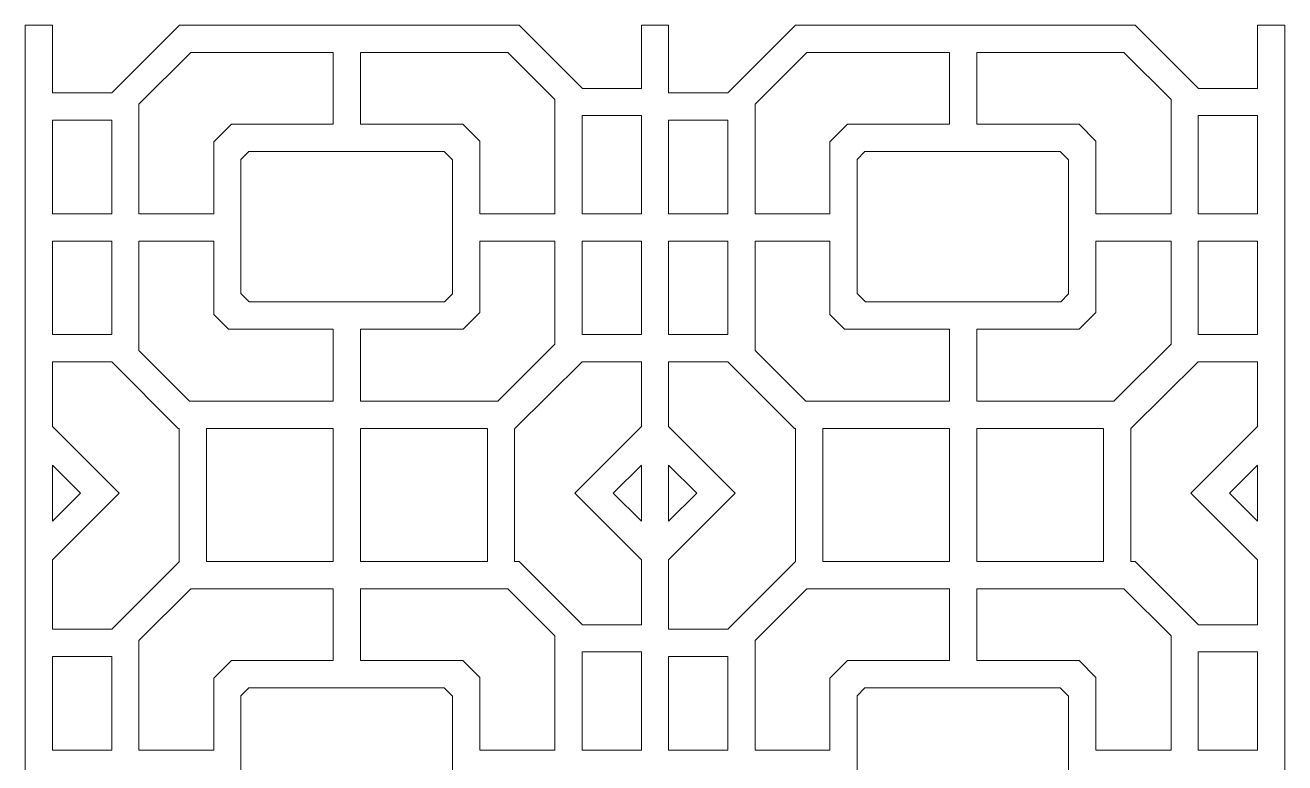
# Model space of a CAD drawing. Header units: centimetres. Extents: x 8 to 13.6, y -9.5 to 9.5.
# Drawn here: x 8 to 13.58, y 6.23 to 9.5 of the extents above; entities that cross this region are included whole.
import ezdxf

# ---------------------------------------------------------------- set-up
doc = ezdxf.new("R2010")
doc.units = ezdxf.units.CM
doc.header["$MEASUREMENT"] = 0
doc.layers.add('layer 1', color=7, linetype='Continuous')

msp = doc.modelspace()

# ---------------------------------------------------------------- linework, layer by layer
at = {"layer": 'layer 1', "color": 250, "lineweight": 9}
for points, knots in [([(8.00349, 4.75014), (8.00349, 4.75014), (8.00349, 4.75014), (8.00349, 4.75014), (8.00349, 4.75014), (8.00349, 4.75014), (8.00349, 7.12452), (8.00349, 7.12452), (8.00349, 7.12452), (8.00349, 7.12452), (8.00349, 7.12507), (8.00349, 7.12507), (8.00349, 7.12507), (8.00349, 7.12507), (8.00349, 9.5), (8.00349, 9.5), (8.00349, 9.5), (8.00349, 9.5), (8.12442, 9.5), (8.12442, 9.5), (8.12442, 9.5), (8.12442, 9.5), (8.12442, 9.19988), (8.12442, 9.19988), (8.12442, 9.19988), (8.12442, 9.19988), (8.3867, 9.19988), (8.3867, 9.19988), (8.3867, 9.19988), (8.3867, 9.19988), (8.68684, 9.5), (8.68684, 9.5), (8.68684, 9.5), (8.68684, 9.5), (10.19119, 9.5), (10.19119, 9.5), (10.19119, 9.5), (10.19119, 9.5), (10.47049, 9.22071), (10.47049, 9.22071), (10.47049, 9.22071), (10.47049, 9.22071), (10.47049, 9.2204), (10.47049, 9.2204), (10.47049, 9.2204), (10.47049, 9.2204), (10.73276, 9.2204), (10.73276, 9.2204), (10.73276, 9.2204), (10.73276, 9.2204), (10.73276, 9.5), (10.73276, 9.5), (10.73276, 9.5), (10.73276, 9.5), (10.85369, 9.5), (10.85369, 9.5), (10.85369, 9.5), (10.85369, 9.5), (10.85369, 9.19988), (10.85369, 9.19988), (10.85369, 9.19988), (10.85369, 9.19988), (11.11599, 9.19988), (11.11599, 9.19988), (11.11599, 9.19988), (11.11599, 9.19988), (11.41611, 9.5), (11.41611, 9.5), (11.41611, 9.5), (11.41611, 9.5), (12.92046, 9.5), (12.92046, 9.5), (12.92046, 9.5), (12.92046, 9.5), (13.19977, 9.22071), (13.19977, 9.22071), (13.19977, 9.22071), (13.19977, 9.22071), (13.19977, 9.2204), (13.19977, 9.2204), (13.19977, 9.2204), (13.19977, 9.2204), (13.46205, 9.2204), (13.46205, 9.2204), (13.46205, 9.2204), (13.46205, 9.2204), (13.46205, 9.5), (13.46205, 9.5), (13.46205, 9.5), (13.46205, 9.5), (13.58295, 9.5), (13.58295, 9.5), (13.58295, 9.5), (13.58295, 9.5), (13.58295, 7.12507), (13.58295, 7.12507), (13.58295, 7.12507), (13.58295, 7.12507), (13.58295, 7.12452), (13.58295, 7.12452), (13.58295, 7.12452), (13.58295, 7.12452), (13.58295, 4.75014), (13.58295, 4.75014), (13.58295, 4.75014), (13.58295, 4.75014), (13.58295, 4.7496), (13.58295, 4.7496), (13.58295, 4.7496), (13.58295, 4.7496), (13.58295, 2.37521), (13.58295, 2.37521), (13.58295, 2.37521), (13.58295, 2.37521), (13.58295, 2.37466), (13.58295, 2.37466), (13.58295, 2.37466), (13.58295, 2.37466), (13.58295, 0.00028), (13.58295, 0.00028), (13.58295, 0.00028), (13.58295, 0.00028), (13.58295, -0.00027), (13.58295, -0.00027), (13.58295, -0.00027), (13.58295, -0.00027), (13.58295, -2.37465), (13.58295, -2.37465), (13.58295, -2.37465), (13.58295, -2.37465), (13.58295, -2.3752), (13.58295, -2.3752), (13.58295, -2.3752), (13.58295, -2.3752), (13.58295, -4.74959), (13.58295, -4.74959), (13.58295, -4.74959), (13.58295, -4.74959), (13.58295, -4.75014), (13.58295, -4.75014), (13.58295, -4.75014), (13.58295, -4.75014), (13.58295, -7.12451), (13.58295, -7.12451), (13.58295, -7.12451), (13.58295, -7.12451), (13.58295, -7.12506), (13.58295, -7.12506), (13.58295, -7.12506), (13.58295, -7.12506), (13.58295, -9.5), (13.58295, -9.5), (13.58295, -9.5), (13.58295, -9.5), (13.46205, -9.5), (13.46205, -9.5), (13.46205, -9.5), (13.46205, -9.5), (13.46205, -9.49224), (13.46205, -9.49224), (13.46205, -9.49224), (13.46205, -9.49224), (13.16686, -9.19705), (13.16686, -9.19705), (13.16686, -9.19705), (13.16686, -9.19705), (13.46205, -8.90187), (13.46205, -8.90187), (13.46205, -8.90187), (13.46205, -8.90187), (13.46205, -8.61481), (13.46205, -8.61481), (13.46205, -8.61481), (13.46205, -8.61481), (13.1996, -8.61481), (13.1996, -8.61481), (13.1996, -8.61481), (13.1996, -8.61481), (12.90099, -8.90973), (12.90099, -8.90973), (12.90099, -8.90973), (12.90099, -8.90973), (12.90074, -8.90973), (12.90074, -8.90973), (12.90074, -8.90973), (12.90074, -8.90973), (12.90074, -9.5), (12.90074, -9.5), (12.90074, -9.5), (12.90074, -9.5), (12.77984, -9.5), (12.77984, -9.5), (12.77984, -9.5), (12.77984, -9.5), (12.77984, -8.90973), (12.77984, -8.90973), (12.77984, -8.90973), (12.77984, -8.90973), (12.21831, -8.90973), (12.21831, -8.90973), (12.21831, -8.90973), (12.21831, -8.90973), (12.21831, -9.5), (12.21831, -9.5), (12.21831, -9.5), (12.21831, -9.5), (12.0974, -9.5), (12.0974, -9.5), (12.0974, -9.5), (12.0974, -9.5), (12.0974, -8.90973), (12.0974, -8.90973), (12.0974, -8.90973), (12.0974, -8.90973), (11.53592, -8.90973), (11.53592, -8.90973), (11.53592, -8.90973), (11.53592, -8.90973), (11.53592, -9.5), (11.53592, -9.5), (11.53592, -9.5), (11.53592, -9.5), (11.415, -9.5), (11.415, -9.5), (11.415, -9.5), (11.415, -9.5), (11.415, -8.90973), (11.415, -8.90973), (11.415, -8.90973), (11.415, -8.90973), (11.41087, -8.90973), (11.41087, -8.90973), (11.41087, -8.90973), (11.41087, -8.90973), (11.11599, -8.61482), (11.11599, -8.61482), (11.11599, -8.61482), (11.11599, -8.61482), (11.11599, -8.61481), (11.11599, -8.61481), (11.11599, -8.61481), (11.11599, -8.61481), (10.85369, -8.61481), (10.85369, -8.61481), (10.85369, -8.61481), (10.85369, -8.61481), (10.85369, -8.90187), (10.85369, -8.90187), (10.85369, -8.90187), (10.85369, -8.90187), (11.14887, -9.19705), (11.14887, -9.19705), (11.14887, -9.19705), (11.14887, -9.19705), (10.85369, -9.49224), (10.85369, -9.49224), (10.85369, -9.49224), (10.85369, -9.49224), (10.85369, -9.5), (10.85369, -9.5), (10.85369, -9.5), (10.85369, -9.5), (10.73276, -9.5), (10.73276, -9.5), (10.73276, -9.5), (10.73276, -9.5), (10.73276, -9.49224), (10.73276, -9.49224), (10.73276, -9.49224), (10.73276, -9.49224), (10.43757, -9.19705), (10.43757, -9.19705), (10.43757, -9.19705), (10.43757, -9.19705), (10.73276, -8.90187), (10.73276, -8.90187), (10.73276, -8.90187), (10.73276, -8.90187), (10.73276, -8.61481), (10.73276, -8.61481), (10.73276, -8.61481), (10.73276, -8.61481), (10.47033, -8.61481), (10.47033, -8.61481), (10.47033, -8.61481), (10.47033, -8.61481), (10.1717, -8.90973), (10.1717, -8.90973), (10.1717, -8.90973), (10.1717, -8.90973), (10.17145, -8.90973), (10.17145, -8.90973), (10.17145, -8.90973), (10.17145, -8.90973), (10.17145, -9.5), (10.17145, -9.5), (10.17145, -9.5), (10.17145, -9.5), (10.05055, -9.5), (10.05055, -9.5), (10.05055, -9.5), (10.05055, -9.5), (10.05055, -8.90973), (10.05055, -8.90973), (10.05055, -8.90973), (10.05055, -8.90973), (9.48904, -8.90973), (9.48904, -8.90973), (9.48904, -8.90973), (9.48904, -8.90973), (9.48904, -9.5), (9.48904, -9.5), (9.48904, -9.5), (9.48904, -9.5), (9.36814, -9.5), (9.36814, -9.5), (9.36814, -9.5), (9.36814, -9.5), (9.36814, -8.90973), (9.36814, -8.90973), (9.36814, -8.90973), (9.36814, -8.90973), (8.80664, -8.90973), (8.80664, -8.90973), (8.80664, -8.90973), (8.80664, -8.90973), (8.80664, -9.5), (8.80664, -9.5), (8.80664, -9.5), (8.80664, -9.5), (8.68573, -9.5), (8.68573, -9.5), (8.68573, -9.5), (8.68573, -9.5), (8.68573, -8.90973), (8.68573, -8.90973), (8.68573, -8.90973), (8.68573, -8.90973), (8.6816, -8.90973), (8.6816, -8.90973), (8.6816, -8.90973), (8.6816, -8.90973), (8.3867, -8.61482), (8.3867, -8.61482), (8.3867, -8.61482), (8.3867, -8.61482), (8.3867, -8.61481), (8.3867, -8.61481), (8.3867, -8.61481), (8.3867, -8.61481), (8.12442, -8.61481), (8.12442, -8.61481), (8.12442, -8.61481), (8.12442, -8.61481), (8.12442, -8.90187), (8.12442, -8.90187), (8.12442, -8.90187), (8.12442, -8.90187), (8.4196, -9.19705), (8.4196, -9.19705), (8.4196, -9.19705), (8.4196, -9.19705), (8.12442, -9.49224), (8.12442, -9.49224), (8.12442, -9.49224), (8.12442, -9.49224), (8.12442, -9.5), (8.12442, -9.5), (8.12442, -9.5), (8.12442, -9.5), (8.00349, -9.5), (8.00349, -9.5), (8.00349, -9.5), (8.00349, -9.5), (8.00349, -7.12506), (8.00349, -7.12506), (8.00349, -7.12506), (8.00349, -7.12506), (8.00349, -7.12451), (8.00349, -7.12451), (8.00349, -7.12451), (8.00349, -7.12451), (8.00349, -4.75014), (8.00349, -4.75014), (8.00349, -4.75014), (8.00349, -4.75014), (8.00349, -4.74959), (8.00349, -4.74959), (8.00349, -4.74959), (8.00349, -4.74959), (8.00349, -2.3752), (8.00349, -2.3752), (8.00349, -2.3752), (8.00349, -2.3752), (8.00349, -2.37465), (8.00349, -2.37465), (8.00349, -2.37465), (8.00349, -2.37465), (8.00349, -0.00027), (8.00349, -0.00027), (8.00349, -0.00027), (8.00349, -0.00027), (8.00349, 0.00028), (8.00349, 0.00028), (8.00349, 0.00028), (8.00349, 0.00028), (8.00349, 2.37466), (8.00349, 2.37466), (8.00349, 2.37466), (8.00349, 2.37466), (8.00349, 2.37521), (8.00349, 2.37521), (8.00349, 2.37521), (8.00349, 2.37521), (8.00349, 4.7496), (8.00349, 4.7496), (8.00349, 4.7496), (8.00349, 4.7496), (8.00349, 4.75014), (8.00349, 4.75014)], [0, 0, 0, 0, 0.009434, 0.009434, 0.009434, 0.009434, 0.0188679, 0.0188679, 0.0188679, 0.0188679, 0.0283019, 0.0283019, 0.0283019, 0.0283019, 0.0377358, 0.0377358, 0.0377358, 0.0377358, 0.0471698, 0.0471698, 0.0471698, 0.0471698, 0.0566038, 0.0566038, 0.0566038, 0.0566038, 0.0660377, 0.0660377, 0.0660377, 0.0660377, 0.0754717, 0.0754717, 0.0754717, 0.0754717, 0.0849057, 0.0849057, 0.0849057, 0.0849057, 0.0943396, 0.0943396, 0.0943396, 0.0943396, 0.1037736, 0.1037736, 0.1037736, 0.1037736, 0.1132075, 0.1132075, 0.1132075, 0.1132075, 0.1226415, 0.1226415, 0.1226415, 0.1226415, 0.1320755, 0.1320755, 0.1320755, 0.1320755, 0.1415094, 0.1415094, 0.1415094, 0.1415094, 0.1509434, 0.1509434, 0.1509434, 0.1509434, 0.1603774, 0.1603774, 0.1603774, 0.1603774, 0.1698113, 0.1698113, 0.1698113, 0.1698113, 0.1792453, 0.1792453, 0.1792453, 0.1792453, 0.1886792, 0.1886792, 0.1886792, 0.1886792, 0.1981132, 0.1981132, 0.1981132, 0.1981132, 0.2075472, 0.2075472, 0.2075472, 0.2075472, 0.2169811, 0.2169811, 0.2169811, 0.2169811, 0.2264151, 0.2264151, 0.2264151, 0.2264151, 0.2358491, 0.2358491, 0.2358491, 0.2358491, 0.245283, 0.245283, 0.245283, 0.245283, 0.254717, 0.254717, 0.254717, 0.254717, 0.2641509, 0.2641509, 0.2641509, 0.2641509, 0.2735849, 0.2735849, 0.2735849, 0.2735849, 0.2830189, 0.2830189, 0.2830189, 0.2830189, 0.2924528, 0.2924528, 0.2924528, 0.2924528, 0.3018868, 0.3018868, 0.3018868, 0.3018868, 0.3113208, 0.3113208, 0.3113208, 0.3113208, 0.3207547, 0.3207547, 0.3207547, 0.3207547, 0.3301887, 0.3301887, 0.3301887, 0.3301887, 0.3396226, 0.3396226, 0.3396226, 0.3396226, 0.3490566, 0.3490566, 0.3490566, 0.3490566, 0.3584906, 0.3584906, 0.3584906, 0.3584906, 0.3679245, 0.3679245, 0.3679245, 0.3679245, 0.3773585, 0.3773585, 0.3773585, 0.3773585, 0.3867925, 0.3867925, 0.3867925, 0.3867925, 0.3962264, 0.3962264, 0.3962264, 0.3962264, 0.4056604, 0.4056604, 0.4056604, 0.4056604, 0.4150943, 0.4150943, 0.4150943, 0.4150943, 0.4245283, 0.4245283, 0.4245283, 0.4245283, 0.4339623, 0.4339623, 0.4339623, 0.4339623, 0.4433962, 0.4433962, 0.4433962, 0.4433962, 0.4528302, 0.4528302, 0.4528302, 0.4528302, 0.4622642, 0.4622642, 0.4622642, 0.4622642, 0.4716981, 0.4716981, 0.4716981, 0.4716981, 0.4811321, 0.4811321, 0.4811321, 0.4811321, 0.490566, 0.490566, 0.490566, 0.490566, 0.5, 0.5, 0.5, 0.5, 0.509434, 0.509434, 0.509434, 0.509434, 0.5188679, 0.5188679, 0.5188679, 0.5188679, 0.5283019, 0.5283019, 0.5283019, 0.5283019, 0.5377358, 0.5377358, 0.5377358, 0.5377358, 0.5471698, 0.5471698, 0.5471698, 0.5471698, 0.5566038, 0.5566038, 0.5566038, 0.5566038, 0.5660377, 0.5660377, 0.5660377, 0.5660377, 0.5754717, 0.5754717, 0.5754717, 0.5754717, 0.5849057, 0.5849057, 0.5849057, 0.5849057, 0.5943396, 0.5943396, 0.5943396, 0.5943396, 0.6037736, 0.6037736, 0.6037736, 0.6037736, 0.6132075, 0.6132075, 0.6132075, 0.6132075, 0.6226415, 0.6226415, 0.6226415, 0.6226415, 0.6320755, 0.6320755, 0.6320755, 0.6320755, 0.6415094, 0.6415094, 0.6415094, 0.6415094, 0.6509434, 0.6509434, 0.6509434, 0.6509434, 0.6603774, 0.6603774, 0.6603774, 0.6603774, 0.6698113, 0.6698113, 0.6698113, 0.6698113, 0.6792453, 0.6792453, 0.6792453, 0.6792453, 0.6886792, 0.6886792, 0.6886792, 0.6886792, 0.6981132, 0.6981132, 0.6981132, 0.6981132, 0.7075472, 0.7075472, 0.7075472, 0.7075472, 0.7169811, 0.7169811, 0.7169811, 0.7169811, 0.7264151, 0.7264151, 0.7264151, 0.7264151, 0.7358491, 0.7358491, 0.7358491, 0.7358491, 0.745283, 0.745283, 0.745283, 0.745283, 0.754717, 0.754717, 0.754717, 0.754717, 0.7641509, 0.7641509, 0.7641509, 0.7641509, 0.7735849, 0.7735849, 0.7735849, 0.7735849, 0.7830189, 0.7830189, 0.7830189, 0.7830189, 0.7924528, 0.7924528, 0.7924528, 0.7924528, 0.8018868, 0.8018868, 0.8018868, 0.8018868, 0.8113208, 0.8113208, 0.8113208, 0.8113208, 0.8207547, 0.8207547, 0.8207547, 0.8207547, 0.8301887, 0.8301887, 0.8301887, 0.8301887, 0.8396226, 0.8396226, 0.8396226, 0.8396226, 0.8490566, 0.8490566, 0.8490566, 0.8490566, 0.8584906, 0.8584906, 0.8584906, 0.8584906, 0.8679245, 0.8679245, 0.8679245, 0.8679245, 0.8773585, 0.8773585, 0.8773585, 0.8773585, 0.8867925, 0.8867925, 0.8867925, 0.8867925, 0.8962264, 0.8962264, 0.8962264, 0.8962264, 0.9056604, 0.9056604, 0.9056604, 0.9056604, 0.9150943, 0.9150943, 0.9150943, 0.9150943, 0.9245283, 0.9245283, 0.9245283, 0.9245283, 0.9339623, 0.9339623, 0.9339623, 0.9339623, 0.9433962, 0.9433962, 0.9433962, 0.9433962, 0.9528302, 0.9528302, 0.9528302, 0.9528302, 0.9622642, 0.9622642, 0.9622642, 0.9622642, 0.9716981, 0.9716981, 0.9716981, 0.9716981, 0.9811321, 0.9811321, 0.9811321, 0.9811321, 1, 1, 1, 1]), ([(9.36814, 9.06125), (9.36814, 9.06125), (9.36814, 9.06125), (9.36814, 9.06125), (9.36814, 9.06125), (9.36814, 9.06125), (9.36814, 9.3791), (9.36814, 9.3791), (9.36814, 9.3791), (9.36814, 9.3791), (8.73691, 9.3791), (8.73691, 9.3791), (8.73691, 9.3791), (8.73691, 9.3791), (8.5076, 9.1498), (8.5076, 9.1498), (8.5076, 9.1498), (8.5076, 9.1498), (8.5076, 8.66525), (8.5076, 8.66525), (8.5076, 8.66525), (8.5076, 8.66525), (8.83839, 8.66525), (8.83839, 8.66525), (8.83839, 8.66525), (8.83839, 8.66525), (8.83839, 8.98296), (8.83839, 8.98296), (8.83839, 8.98296), (8.83839, 8.98296), (8.9167, 9.06125), (8.9167, 9.06125), (8.9167, 9.06125), (8.9167, 9.06125), (9.36814, 9.06125), (9.36814, 9.06125)], [0, 0, 0, 0, 0.1, 0.1, 0.1, 0.1, 0.2, 0.2, 0.2, 0.2, 0.3, 0.3, 0.3, 0.3, 0.4, 0.4, 0.4, 0.4, 0.5, 0.5, 0.5, 0.5, 0.6, 0.6, 0.6, 0.6, 0.7, 0.7, 0.7, 0.7, 0.8, 0.8, 0.8, 0.8, 1, 1, 1, 1]), ([(9.48904, 9.3791), (9.48904, 9.3791), (9.48904, 9.3791), (9.48904, 9.3791), (9.48904, 9.3791), (9.48904, 9.3791), (9.48904, 9.06125), (9.48904, 9.06125), (9.48904, 9.06125), (9.48904, 9.06125), (9.94264, 9.06125), (9.94264, 9.06125), (9.94264, 9.06125), (9.94264, 9.06125), (10.01689, 8.98701), (10.01689, 8.98701), (10.01689, 8.98701), (10.01689, 8.98701), (10.01689, 8.66525), (10.01689, 8.66525), (10.01689, 8.66525), (10.01689, 8.66525), (10.34958, 8.66525), (10.34958, 8.66525), (10.34958, 8.66525), (10.34958, 8.66525), (10.34958, 9.17063), (10.34958, 9.17063), (10.34958, 9.17063), (10.34958, 9.17063), (10.14113, 9.3791), (10.14113, 9.3791), (10.14113, 9.3791), (10.14113, 9.3791), (9.48904, 9.3791), (9.48904, 9.3791)], [0, 0, 0, 0, 0.1, 0.1, 0.1, 0.1, 0.2, 0.2, 0.2, 0.2, 0.3, 0.3, 0.3, 0.3, 0.4, 0.4, 0.4, 0.4, 0.5, 0.5, 0.5, 0.5, 0.6, 0.6, 0.6, 0.6, 0.7, 0.7, 0.7, 0.7, 0.8, 0.8, 0.8, 0.8, 1, 1, 1, 1]), ([(12.0974, 9.06125), (12.0974, 9.06125), (12.0974, 9.06125), (12.0974, 9.06125), (12.0974, 9.06125), (12.0974, 9.06125), (12.0974, 9.3791), (12.0974, 9.3791), (12.0974, 9.3791), (12.0974, 9.3791), (11.46618, 9.3791), (11.46618, 9.3791), (11.46618, 9.3791), (11.46618, 9.3791), (11.23689, 9.1498), (11.23689, 9.1498), (11.23689, 9.1498), (11.23689, 9.1498), (11.23689, 8.66525), (11.23689, 8.66525), (11.23689, 8.66525), (11.23689, 8.66525), (11.56766, 8.66525), (11.56766, 8.66525), (11.56766, 8.66525), (11.56766, 8.66525), (11.56766, 8.98296), (11.56766, 8.98296), (11.56766, 8.98296), (11.56766, 8.98296), (11.64595, 9.06125), (11.64595, 9.06125), (11.64595, 9.06125), (11.64595, 9.06125), (12.0974, 9.06125), (12.0974, 9.06125)], [0, 0, 0, 0, 0.1, 0.1, 0.1, 0.1, 0.2, 0.2, 0.2, 0.2, 0.3, 0.3, 0.3, 0.3, 0.4, 0.4, 0.4, 0.4, 0.5, 0.5, 0.5, 0.5, 0.6, 0.6, 0.6, 0.6, 0.7, 0.7, 0.7, 0.7, 0.8, 0.8, 0.8, 0.8, 1, 1, 1, 1]), ([(12.21831, 9.3791), (12.21831, 9.3791), (12.21831, 9.3791), (12.21831, 9.3791), (12.21831, 9.3791), (12.21831, 9.3791), (12.21831, 9.06125), (12.21831, 9.06125), (12.21831, 9.06125), (12.21831, 9.06125), (12.67192, 9.06125), (12.67192, 9.06125), (12.67192, 9.06125), (12.67192, 9.06125), (12.74616, 8.98701), (12.74616, 8.98701), (12.74616, 8.98701), (12.74616, 8.98701), (12.74616, 8.66525), (12.74616, 8.66525), (12.74616, 8.66525), (12.74616, 8.66525), (13.07885, 8.66525), (13.07885, 8.66525), (13.07885, 8.66525), (13.07885, 8.66525), (13.07885, 9.17063), (13.07885, 9.17063), (13.07885, 9.17063), (13.07885, 9.17063), (12.8704, 9.3791), (12.8704, 9.3791), (12.8704, 9.3791), (12.8704, 9.3791), (12.21831, 9.3791), (12.21831, 9.3791)], [0, 0, 0, 0, 0.1, 0.1, 0.1, 0.1, 0.2, 0.2, 0.2, 0.2, 0.3, 0.3, 0.3, 0.3, 0.4, 0.4, 0.4, 0.4, 0.5, 0.5, 0.5, 0.5, 0.6, 0.6, 0.6, 0.6, 0.7, 0.7, 0.7, 0.7, 0.8, 0.8, 0.8, 0.8, 1, 1, 1, 1]), ([(10.47049, 8.66525), (10.47049, 8.66525), (10.47049, 8.66525), (10.47049, 8.66525), (10.47049, 8.66525), (10.47049, 8.66525), (10.73276, 8.66525), (10.73276, 8.66525), (10.73276, 8.66525), (10.73276, 8.66525), (10.73276, 9.09949), (10.73276, 9.09949), (10.73276, 9.09949), (10.73276, 9.09949), (10.47049, 9.09949), (10.47049, 9.09949), (10.47049, 9.09949), (10.47049, 9.09949), (10.47049, 8.66525), (10.47049, 8.66525)], [0, 0, 0, 0, 0.1666667, 0.1666667, 0.1666667, 0.1666667, 0.3333333, 0.3333333, 0.3333333, 0.3333333, 0.5, 0.5, 0.5, 0.5, 0.6666667, 0.6666667, 0.6666667, 0.6666667, 1, 1, 1, 1]), ([(13.19977, 8.66525), (13.19977, 8.66525), (13.19977, 8.66525), (13.19977, 8.66525), (13.19977, 8.66525), (13.19977, 8.66525), (13.46205, 8.66525), (13.46205, 8.66525), (13.46205, 8.66525), (13.46205, 8.66525), (13.46205, 9.09949), (13.46205, 9.09949), (13.46205, 9.09949), (13.46205, 9.09949), (13.19977, 9.09949), (13.19977, 9.09949), (13.19977, 9.09949), (13.19977, 9.09949), (13.19977, 8.66525), (13.19977, 8.66525)], [0, 0, 0, 0, 0.1666667, 0.1666667, 0.1666667, 0.1666667, 0.3333333, 0.3333333, 0.3333333, 0.3333333, 0.5, 0.5, 0.5, 0.5, 0.6666667, 0.6666667, 0.6666667, 0.6666667, 1, 1, 1, 1]), ([(8.12442, 8.66525), (8.12442, 8.66525), (8.12442, 8.66525), (8.12442, 8.66525), (8.12442, 8.66525), (8.12442, 8.66525), (8.3867, 8.66525), (8.3867, 8.66525), (8.3867, 8.66525), (8.3867, 8.66525), (8.3867, 9.07897), (8.3867, 9.07897), (8.3867, 9.07897), (8.3867, 9.07897), (8.12442, 9.07897), (8.12442, 9.07897), (8.12442, 9.07897), (8.12442, 9.07897), (8.12442, 8.66525), (8.12442, 8.66525)], [0, 0, 0, 0, 0.1666667, 0.1666667, 0.1666667, 0.1666667, 0.3333333, 0.3333333, 0.3333333, 0.3333333, 0.5, 0.5, 0.5, 0.5, 0.6666667, 0.6666667, 0.6666667, 0.6666667, 1, 1, 1, 1]), ([(10.85369, 9.07897), (10.85369, 9.07897), (10.85369, 9.07897), (10.85369, 9.07897), (10.85369, 9.07897), (10.85369, 9.07897), (10.85369, 8.66525), (10.85369, 8.66525), (10.85369, 8.66525), (10.85369, 8.66525), (11.11599, 8.66525), (11.11599, 8.66525), (11.11599, 8.66525), (11.11599, 8.66525), (11.11599, 9.07897), (11.11599, 9.07897), (11.11599, 9.07897), (11.11599, 9.07897), (10.85369, 9.07897), (10.85369, 9.07897)], [0, 0, 0, 0, 0.1666667, 0.1666667, 0.1666667, 0.1666667, 0.3333333, 0.3333333, 0.3333333, 0.3333333, 0.5, 0.5, 0.5, 0.5, 0.6666667, 0.6666667, 0.6666667, 0.6666667, 1, 1, 1, 1]), ([(9.89597, 8.90365), (9.89597, 8.90365), (9.89597, 8.90365), (9.89597, 8.90365), (9.89597, 8.90365), (9.89597, 8.90365), (9.89597, 8.30984), (9.89597, 8.30984), (9.89597, 8.30984), (9.89597, 8.30984), (9.86139, 8.27527), (9.86139, 8.27527), (9.86139, 8.27527), (9.86139, 8.27527), (8.99583, 8.27527), (8.99583, 8.27527), (8.99583, 8.27527), (8.99583, 8.27527), (8.95929, 8.31181), (8.95929, 8.31181), (8.95929, 8.31181), (8.95929, 8.31181), (8.95929, 8.90562), (8.95929, 8.90562), (8.95929, 8.90562), (8.95929, 8.90562), (8.99402, 8.94035), (8.99402, 8.94035), (8.99402, 8.94035), (8.99402, 8.94035), (9.8593, 8.94035), (9.8593, 8.94035), (9.8593, 8.94035), (9.8593, 8.94035), (9.89597, 8.90365), (9.89597, 8.90365)], [0, 0, 0, 0, 0.1, 0.1, 0.1, 0.1, 0.2, 0.2, 0.2, 0.2, 0.3, 0.3, 0.3, 0.3, 0.4, 0.4, 0.4, 0.4, 0.5, 0.5, 0.5, 0.5, 0.6, 0.6, 0.6, 0.6, 0.7, 0.7, 0.7, 0.7, 0.8, 0.8, 0.8, 0.8, 1, 1, 1, 1]), ([(12.62525, 8.90365), (12.62525, 8.90365), (12.62525, 8.90365), (12.62525, 8.90365), (12.62525, 8.90365), (12.62525, 8.90365), (12.62525, 8.30984), (12.62525, 8.30984), (12.62525, 8.30984), (12.62525, 8.30984), (12.59068, 8.27527), (12.59068, 8.27527), (12.59068, 8.27527), (12.59068, 8.27527), (11.72512, 8.27527), (11.72512, 8.27527), (11.72512, 8.27527), (11.72512, 8.27527), (11.68858, 8.31181), (11.68858, 8.31181), (11.68858, 8.31181), (11.68858, 8.31181), (11.68858, 8.90562), (11.68858, 8.90562), (11.68858, 8.90562), (11.68858, 8.90562), (11.72329, 8.94035), (11.72329, 8.94035), (11.72329, 8.94035), (11.72329, 8.94035), (12.58857, 8.94035), (12.58857, 8.94035), (12.58857, 8.94035), (12.58857, 8.94035), (12.62525, 8.90365), (12.62525, 8.90365)], [0, 0, 0, 0, 0.1, 0.1, 0.1, 0.1, 0.2, 0.2, 0.2, 0.2, 0.3, 0.3, 0.3, 0.3, 0.4, 0.4, 0.4, 0.4, 0.5, 0.5, 0.5, 0.5, 0.6, 0.6, 0.6, 0.6, 0.7, 0.7, 0.7, 0.7, 0.8, 0.8, 0.8, 0.8, 1, 1, 1, 1]), ([(8.3867, 8.54435), (8.3867, 8.54435), (8.3867, 8.54435), (8.3867, 8.54435), (8.3867, 8.54435), (8.3867, 8.54435), (8.12442, 8.54435), (8.12442, 8.54435), (8.12442, 8.54435), (8.12442, 8.54435), (8.12442, 8.13062), (8.12442, 8.13062), (8.12442, 8.13062), (8.12442, 8.13062), (8.3867, 8.13062), (8.3867, 8.13062), (8.3867, 8.13062), (8.3867, 8.13062), (8.3867, 8.54435), (8.3867, 8.54435)], [0, 0, 0, 0, 0.1666667, 0.1666667, 0.1666667, 0.1666667, 0.3333333, 0.3333333, 0.3333333, 0.3333333, 0.5, 0.5, 0.5, 0.5, 0.6666667, 0.6666667, 0.6666667, 0.6666667, 1, 1, 1, 1]), ([(9.36814, 7.83571), (9.36814, 7.83571), (9.36814, 7.83571), (9.36814, 7.83571), (9.36814, 7.83571), (9.36814, 7.83571), (9.36814, 8.15435), (9.36814, 8.15435), (9.36814, 8.15435), (9.36814, 8.15435), (8.90341, 8.15435), (8.90341, 8.15435), (8.90341, 8.15435), (8.90341, 8.15435), (8.83839, 8.2194), (8.83839, 8.2194), (8.83839, 8.2194), (8.83839, 8.2194), (8.83839, 8.54435), (8.83839, 8.54435), (8.83839, 8.54435), (8.83839, 8.54435), (8.5076, 8.54435), (8.5076, 8.54435), (8.5076, 8.54435), (8.5076, 8.54435), (8.5076, 8.05978), (8.5076, 8.05978), (8.5076, 8.05978), (8.5076, 8.05978), (8.7317, 7.83571), (8.7317, 7.83571), (8.7317, 7.83571), (8.7317, 7.83571), (9.36814, 7.83571), (9.36814, 7.83571)], [0, 0, 0, 0, 0.1, 0.1, 0.1, 0.1, 0.2, 0.2, 0.2, 0.2, 0.3, 0.3, 0.3, 0.3, 0.4, 0.4, 0.4, 0.4, 0.5, 0.5, 0.5, 0.5, 0.6, 0.6, 0.6, 0.6, 0.7, 0.7, 0.7, 0.7, 0.8, 0.8, 0.8, 0.8, 1, 1, 1, 1]), ([(9.48904, 8.15435), (9.48904, 8.15435), (9.48904, 8.15435), (9.48904, 8.15435), (9.48904, 8.15435), (9.48904, 8.15435), (9.48904, 7.83571), (9.48904, 7.83571), (9.48904, 7.83571), (9.48904, 7.83571), (10.09696, 7.83571), (10.09696, 7.83571), (10.09696, 7.83571), (10.09696, 7.83571), (10.34958, 8.0883), (10.34958, 8.0883), (10.34958, 8.0883), (10.34958, 8.0883), (10.34958, 8.54435), (10.34958, 8.54435), (10.34958, 8.54435), (10.34958, 8.54435), (10.01689, 8.54435), (10.01689, 8.54435), (10.01689, 8.54435), (10.01689, 8.54435), (10.01689, 8.22804), (10.01689, 8.22804), (10.01689, 8.22804), (10.01689, 8.22804), (9.94319, 8.15435), (9.94319, 8.15435), (9.94319, 8.15435), (9.94319, 8.15435), (9.48904, 8.15435), (9.48904, 8.15435)], [0, 0, 0, 0, 0.1, 0.1, 0.1, 0.1, 0.2, 0.2, 0.2, 0.2, 0.3, 0.3, 0.3, 0.3, 0.4, 0.4, 0.4, 0.4, 0.5, 0.5, 0.5, 0.5, 0.6, 0.6, 0.6, 0.6, 0.7, 0.7, 0.7, 0.7, 0.8, 0.8, 0.8, 0.8, 1, 1, 1, 1]), ([(10.47049, 8.13062), (10.47049, 8.13062), (10.47049, 8.13062), (10.47049, 8.13062), (10.47049, 8.13062), (10.47049, 8.13062), (10.73276, 8.13062), (10.73276, 8.13062), (10.73276, 8.13062), (10.73276, 8.13062), (10.73276, 8.54435), (10.73276, 8.54435), (10.73276, 8.54435), (10.73276, 8.54435), (10.47049, 8.54435), (10.47049, 8.54435), (10.47049, 8.54435), (10.47049, 8.54435), (10.47049, 8.13062), (10.47049, 8.13062)], [0, 0, 0, 0, 0.1666667, 0.1666667, 0.1666667, 0.1666667, 0.3333333, 0.3333333, 0.3333333, 0.3333333, 0.5, 0.5, 0.5, 0.5, 0.6666667, 0.6666667, 0.6666667, 0.6666667, 1, 1, 1, 1]), ([(10.85369, 8.54435), (10.85369, 8.54435), (10.85369, 8.54435), (10.85369, 8.54435), (10.85369, 8.54435), (10.85369, 8.54435), (10.85369, 8.13062), (10.85369, 8.13062), (10.85369, 8.13062), (10.85369, 8.13062), (11.11599, 8.13062), (11.11599, 8.13062), (11.11599, 8.13062), (11.11599, 8.13062), (11.11599, 8.54435), (11.11599, 8.54435), (11.11599, 8.54435), (11.11599, 8.54435), (10.85369, 8.54435), (10.85369, 8.54435)], [0, 0, 0, 0, 0.1666667, 0.1666667, 0.1666667, 0.1666667, 0.3333333, 0.3333333, 0.3333333, 0.3333333, 0.5, 0.5, 0.5, 0.5, 0.6666667, 0.6666667, 0.6666667, 0.6666667, 1, 1, 1, 1]), ([(12.0974, 7.83571), (12.0974, 7.83571), (12.0974, 7.83571), (12.0974, 7.83571), (12.0974, 7.83571), (12.0974, 7.83571), (12.0974, 8.15435), (12.0974, 8.15435), (12.0974, 8.15435), (12.0974, 8.15435), (11.63268, 8.15435), (11.63268, 8.15435), (11.63268, 8.15435), (11.63268, 8.15435), (11.56766, 8.2194), (11.56766, 8.2194), (11.56766, 8.2194), (11.56766, 8.2194), (11.56766, 8.54435), (11.56766, 8.54435), (11.56766, 8.54435), (11.56766, 8.54435), (11.23689, 8.54435), (11.23689, 8.54435), (11.23689, 8.54435), (11.23689, 8.54435), (11.23689, 8.05978), (11.23689, 8.05978), (11.23689, 8.05978), (11.23689, 8.05978), (11.46097, 7.83571), (11.46097, 7.83571), (11.46097, 7.83571), (11.46097, 7.83571), (12.0974, 7.83571), (12.0974, 7.83571)], [0, 0, 0, 0, 0.1, 0.1, 0.1, 0.1, 0.2, 0.2, 0.2, 0.2, 0.3, 0.3, 0.3, 0.3, 0.4, 0.4, 0.4, 0.4, 0.5, 0.5, 0.5, 0.5, 0.6, 0.6, 0.6, 0.6, 0.7, 0.7, 0.7, 0.7, 0.8, 0.8, 0.8, 0.8, 1, 1, 1, 1]), ([(12.21831, 8.15435), (12.21831, 8.15435), (12.21831, 8.15435), (12.21831, 8.15435), (12.21831, 8.15435), (12.21831, 8.15435), (12.21831, 7.83571), (12.21831, 7.83571), (12.21831, 7.83571), (12.21831, 7.83571), (12.82625, 7.83571), (12.82625, 7.83571), (12.82625, 7.83571), (12.82625, 7.83571), (13.07885, 8.0883), (13.07885, 8.0883), (13.07885, 8.0883), (13.07885, 8.0883), (13.07885, 8.54435), (13.07885, 8.54435), (13.07885, 8.54435), (13.07885, 8.54435), (12.74616, 8.54435), (12.74616, 8.54435), (12.74616, 8.54435), (12.74616, 8.54435), (12.74616, 8.22804), (12.74616, 8.22804), (12.74616, 8.22804), (12.74616, 8.22804), (12.67248, 8.15435), (12.67248, 8.15435), (12.67248, 8.15435), (12.67248, 8.15435), (12.21831, 8.15435), (12.21831, 8.15435)], [0, 0, 0, 0, 0.1, 0.1, 0.1, 0.1, 0.2, 0.2, 0.2, 0.2, 0.3, 0.3, 0.3, 0.3, 0.4, 0.4, 0.4, 0.4, 0.5, 0.5, 0.5, 0.5, 0.6, 0.6, 0.6, 0.6, 0.7, 0.7, 0.7, 0.7, 0.8, 0.8, 0.8, 0.8, 1, 1, 1, 1]), ([(13.19977, 8.13062), (13.19977, 8.13062), (13.19977, 8.13062), (13.19977, 8.13062), (13.19977, 8.13062), (13.19977, 8.13062), (13.46205, 8.13062), (13.46205, 8.13062), (13.46205, 8.13062), (13.46205, 8.13062), (13.46205, 8.54435), (13.46205, 8.54435), (13.46205, 8.54435), (13.46205, 8.54435), (13.19977, 8.54435), (13.19977, 8.54435), (13.19977, 8.54435), (13.19977, 8.54435), (13.19977, 8.13062), (13.19977, 8.13062)], [0, 0, 0, 0, 0.1666667, 0.1666667, 0.1666667, 0.1666667, 0.3333333, 0.3333333, 0.3333333, 0.3333333, 0.5, 0.5, 0.5, 0.5, 0.6666667, 0.6666667, 0.6666667, 0.6666667, 1, 1, 1, 1]), ([(8.12442, 7.12452), (8.12442, 7.12452), (8.12442, 7.12452), (8.12442, 7.12452), (8.12442, 7.12452), (8.12442, 7.12452), (8.12442, 6.82494), (8.12442, 6.82494), (8.12442, 6.82494), (8.12442, 6.82494), (8.3867, 6.82494), (8.3867, 6.82494), (8.3867, 6.82494), (8.3867, 6.82494), (8.68629, 7.12452), (8.68629, 7.12452), (8.68629, 7.12452), (8.68629, 7.12452), (8.68573, 7.12452), (8.68573, 7.12452), (8.68573, 7.12452), (8.68573, 7.12452), (8.68573, 7.71479), (8.68573, 7.71479), (8.68573, 7.71479), (8.68573, 7.71479), (8.6816, 7.71479), (8.6816, 7.71479), (8.6816, 7.71479), (8.6816, 7.71479), (8.3867, 8.0097), (8.3867, 8.0097), (8.3867, 8.0097), (8.3867, 8.0097), (8.3867, 8.00971), (8.3867, 8.00971), (8.3867, 8.00971), (8.3867, 8.00971), (8.12442, 8.00971), (8.12442, 8.00971), (8.12442, 8.00971), (8.12442, 8.00971), (8.12442, 7.72266), (8.12442, 7.72266), (8.12442, 7.72266), (8.12442, 7.72266), (8.4196, 7.42747), (8.4196, 7.42747), (8.4196, 7.42747), (8.4196, 7.42747), (8.12442, 7.13228), (8.12442, 7.13228), (8.12442, 7.13228), (8.12442, 7.13228), (8.12442, 7.12507), (8.12442, 7.12507), (8.12442, 7.12507), (8.12442, 7.12507), (8.12442, 7.12452), (8.12442, 7.12452)], [0, 0, 0, 0, 0.0625, 0.0625, 0.0625, 0.0625, 0.125, 0.125, 0.125, 0.125, 0.1875, 0.1875, 0.1875, 0.1875, 0.25, 0.25, 0.25, 0.25, 0.3125, 0.3125, 0.3125, 0.3125, 0.375, 0.375, 0.375, 0.375, 0.4375, 0.4375, 0.4375, 0.4375, 0.5, 0.5, 0.5, 0.5, 0.5625, 0.5625, 0.5625, 0.5625, 0.625, 0.625, 0.625, 0.625, 0.6875, 0.6875, 0.6875, 0.6875, 0.75, 0.75, 0.75, 0.75, 0.8125, 0.8125, 0.8125, 0.8125, 0.875, 0.875, 0.875, 0.875, 1, 1, 1, 1]), ([(10.17145, 7.12507), (10.17145, 7.12507), (10.17145, 7.12507), (10.17145, 7.12507), (10.17145, 7.12507), (10.17145, 7.12507), (10.19119, 7.12507), (10.19119, 7.12507), (10.19119, 7.12507), (10.19119, 7.12507), (10.47049, 6.84578), (10.47049, 6.84578), (10.47049, 6.84578), (10.47049, 6.84578), (10.47049, 6.84546), (10.47049, 6.84546), (10.47049, 6.84546), (10.47049, 6.84546), (10.73276, 6.84546), (10.73276, 6.84546), (10.73276, 6.84546), (10.73276, 6.84546), (10.73276, 7.12452), (10.73276, 7.12452), (10.73276, 7.12452), (10.73276, 7.12452), (10.73276, 7.12507), (10.73276, 7.12507), (10.73276, 7.12507), (10.73276, 7.12507), (10.73276, 7.13228), (10.73276, 7.13228), (10.73276, 7.13228), (10.73276, 7.13228), (10.43757, 7.42747), (10.43757, 7.42747), (10.43757, 7.42747), (10.43757, 7.42747), (10.73276, 7.72266), (10.73276, 7.72266), (10.73276, 7.72266), (10.73276, 7.72266), (10.73276, 8.00971), (10.73276, 8.00971), (10.73276, 8.00971), (10.73276, 8.00971), (10.47033, 8.00971), (10.47033, 8.00971), (10.47033, 8.00971), (10.47033, 8.00971), (10.1717, 7.71479), (10.1717, 7.71479), (10.1717, 7.71479), (10.1717, 7.71479), (10.17145, 7.71479), (10.17145, 7.71479), (10.17145, 7.71479), (10.17145, 7.71479), (10.17145, 7.12507), (10.17145, 7.12507)], [0, 0, 0, 0, 0.0625, 0.0625, 0.0625, 0.0625, 0.125, 0.125, 0.125, 0.125, 0.1875, 0.1875, 0.1875, 0.1875, 0.25, 0.25, 0.25, 0.25, 0.3125, 0.3125, 0.3125, 0.3125, 0.375, 0.375, 0.375, 0.375, 0.4375, 0.4375, 0.4375, 0.4375, 0.5, 0.5, 0.5, 0.5, 0.5625, 0.5625, 0.5625, 0.5625, 0.625, 0.625, 0.625, 0.625, 0.6875, 0.6875, 0.6875, 0.6875, 0.75, 0.75, 0.75, 0.75, 0.8125, 0.8125, 0.8125, 0.8125, 0.875, 0.875, 0.875, 0.875, 1, 1, 1, 1]), ([(10.85369, 8.00971), (10.85369, 8.00971), (10.85369, 8.00971), (10.85369, 8.00971), (10.85369, 8.00971), (10.85369, 8.00971), (10.85369, 7.72266), (10.85369, 7.72266), (10.85369, 7.72266), (10.85369, 7.72266), (11.14887, 7.42747), (11.14887, 7.42747), (11.14887, 7.42747), (11.14887, 7.42747), (10.85369, 7.13228), (10.85369, 7.13228), (10.85369, 7.13228), (10.85369, 7.13228), (10.85369, 7.12507), (10.85369, 7.12507), (10.85369, 7.12507), (10.85369, 7.12507), (10.85369, 7.12452), (10.85369, 7.12452), (10.85369, 7.12452), (10.85369, 7.12452), (10.85369, 6.82494), (10.85369, 6.82494), (10.85369, 6.82494), (10.85369, 6.82494), (11.11599, 6.82494), (11.11599, 6.82494), (11.11599, 6.82494), (11.11599, 6.82494), (11.41556, 7.12452), (11.41556, 7.12452), (11.41556, 7.12452), (11.41556, 7.12452), (11.415, 7.12452), (11.415, 7.12452), (11.415, 7.12452), (11.415, 7.12452), (11.415, 7.71479), (11.415, 7.71479), (11.415, 7.71479), (11.415, 7.71479), (11.41087, 7.71479), (11.41087, 7.71479), (11.41087, 7.71479), (11.41087, 7.71479), (11.11599, 8.0097), (11.11599, 8.0097), (11.11599, 8.0097), (11.11599, 8.0097), (11.11599, 8.00971), (11.11599, 8.00971), (11.11599, 8.00971), (11.11599, 8.00971), (10.85369, 8.00971), (10.85369, 8.00971)], [0, 0, 0, 0, 0.0625, 0.0625, 0.0625, 0.0625, 0.125, 0.125, 0.125, 0.125, 0.1875, 0.1875, 0.1875, 0.1875, 0.25, 0.25, 0.25, 0.25, 0.3125, 0.3125, 0.3125, 0.3125, 0.375, 0.375, 0.375, 0.375, 0.4375, 0.4375, 0.4375, 0.4375, 0.5, 0.5, 0.5, 0.5, 0.5625, 0.5625, 0.5625, 0.5625, 0.625, 0.625, 0.625, 0.625, 0.6875, 0.6875, 0.6875, 0.6875, 0.75, 0.75, 0.75, 0.75, 0.8125, 0.8125, 0.8125, 0.8125, 0.875, 0.875, 0.875, 0.875, 1, 1, 1, 1]), ([(12.90074, 7.12507), (12.90074, 7.12507), (12.90074, 7.12507), (12.90074, 7.12507), (12.90074, 7.12507), (12.90074, 7.12507), (12.92046, 7.12507), (12.92046, 7.12507), (12.92046, 7.12507), (12.92046, 7.12507), (13.19977, 6.84578), (13.19977, 6.84578), (13.19977, 6.84578), (13.19977, 6.84578), (13.19977, 6.84546), (13.19977, 6.84546), (13.19977, 6.84546), (13.19977, 6.84546), (13.46205, 6.84546), (13.46205, 6.84546), (13.46205, 6.84546), (13.46205, 6.84546), (13.46205, 7.12452), (13.46205, 7.12452), (13.46205, 7.12452), (13.46205, 7.12452), (13.46205, 7.12507), (13.46205, 7.12507), (13.46205, 7.12507), (13.46205, 7.12507), (13.46205, 7.13228), (13.46205, 7.13228), (13.46205, 7.13228), (13.46205, 7.13228), (13.16686, 7.42747), (13.16686, 7.42747), (13.16686, 7.42747), (13.16686, 7.42747), (13.46205, 7.72266), (13.46205, 7.72266), (13.46205, 7.72266), (13.46205, 7.72266), (13.46205, 8.00971), (13.46205, 8.00971), (13.46205, 8.00971), (13.46205, 8.00971), (13.1996, 8.00971), (13.1996, 8.00971), (13.1996, 8.00971), (13.1996, 8.00971), (12.90099, 7.71479), (12.90099, 7.71479), (12.90099, 7.71479), (12.90099, 7.71479), (12.90074, 7.71479), (12.90074, 7.71479), (12.90074, 7.71479), (12.90074, 7.71479), (12.90074, 7.12507), (12.90074, 7.12507)], [0, 0, 0, 0, 0.0625, 0.0625, 0.0625, 0.0625, 0.125, 0.125, 0.125, 0.125, 0.1875, 0.1875, 0.1875, 0.1875, 0.25, 0.25, 0.25, 0.25, 0.3125, 0.3125, 0.3125, 0.3125, 0.375, 0.375, 0.375, 0.375, 0.4375, 0.4375, 0.4375, 0.4375, 0.5, 0.5, 0.5, 0.5, 0.5625, 0.5625, 0.5625, 0.5625, 0.625, 0.625, 0.625, 0.625, 0.6875, 0.6875, 0.6875, 0.6875, 0.75, 0.75, 0.75, 0.75, 0.8125, 0.8125, 0.8125, 0.8125, 0.875, 0.875, 0.875, 0.875, 1, 1, 1, 1]), ([(8.80664, 7.12507), (8.80664, 7.12507), (8.80664, 7.12507), (8.80664, 7.12507), (8.80664, 7.12507), (8.80664, 7.12507), (9.36814, 7.12507), (9.36814, 7.12507), (9.36814, 7.12507), (9.36814, 7.12507), (9.36814, 7.71479), (9.36814, 7.71479), (9.36814, 7.71479), (9.36814, 7.71479), (8.80664, 7.71479), (8.80664, 7.71479), (8.80664, 7.71479), (8.80664, 7.71479), (8.80664, 7.12507), (8.80664, 7.12507)], [0, 0, 0, 0, 0.1666667, 0.1666667, 0.1666667, 0.1666667, 0.3333333, 0.3333333, 0.3333333, 0.3333333, 0.5, 0.5, 0.5, 0.5, 0.6666667, 0.6666667, 0.6666667, 0.6666667, 1, 1, 1, 1]), ([(9.48904, 7.12507), (9.48904, 7.12507), (9.48904, 7.12507), (9.48904, 7.12507), (9.48904, 7.12507), (9.48904, 7.12507), (10.05055, 7.12507), (10.05055, 7.12507), (10.05055, 7.12507), (10.05055, 7.12507), (10.05055, 7.71479), (10.05055, 7.71479), (10.05055, 7.71479), (10.05055, 7.71479), (9.48904, 7.71479), (9.48904, 7.71479), (9.48904, 7.71479), (9.48904, 7.71479), (9.48904, 7.12507), (9.48904, 7.12507)], [0, 0, 0, 0, 0.1666667, 0.1666667, 0.1666667, 0.1666667, 0.3333333, 0.3333333, 0.3333333, 0.3333333, 0.5, 0.5, 0.5, 0.5, 0.6666667, 0.6666667, 0.6666667, 0.6666667, 1, 1, 1, 1]), ([(11.53592, 7.12507), (11.53592, 7.12507), (11.53592, 7.12507), (11.53592, 7.12507), (11.53592, 7.12507), (11.53592, 7.12507), (12.0974, 7.12507), (12.0974, 7.12507), (12.0974, 7.12507), (12.0974, 7.12507), (12.0974, 7.71479), (12.0974, 7.71479), (12.0974, 7.71479), (12.0974, 7.71479), (11.53592, 7.71479), (11.53592, 7.71479), (11.53592, 7.71479), (11.53592, 7.71479), (11.53592, 7.12507), (11.53592, 7.12507)], [0, 0, 0, 0, 0.1666667, 0.1666667, 0.1666667, 0.1666667, 0.3333333, 0.3333333, 0.3333333, 0.3333333, 0.5, 0.5, 0.5, 0.5, 0.6666667, 0.6666667, 0.6666667, 0.6666667, 1, 1, 1, 1]), ([(12.21831, 7.12507), (12.21831, 7.12507), (12.21831, 7.12507), (12.21831, 7.12507), (12.21831, 7.12507), (12.21831, 7.12507), (12.77984, 7.12507), (12.77984, 7.12507), (12.77984, 7.12507), (12.77984, 7.12507), (12.77984, 7.71479), (12.77984, 7.71479), (12.77984, 7.71479), (12.77984, 7.71479), (12.21831, 7.71479), (12.21831, 7.71479), (12.21831, 7.71479), (12.21831, 7.71479), (12.21831, 7.12507), (12.21831, 7.12507)], [0, 0, 0, 0, 0.1666667, 0.1666667, 0.1666667, 0.1666667, 0.3333333, 0.3333333, 0.3333333, 0.3333333, 0.5, 0.5, 0.5, 0.5, 0.6666667, 0.6666667, 0.6666667, 0.6666667, 1, 1, 1, 1]), ([(8.24861, 7.42747), (8.24861, 7.42747), (8.24861, 7.42747), (8.24861, 7.42747), (8.24861, 7.42747), (8.24861, 7.42747), (8.12442, 7.55166), (8.12442, 7.55166), (8.12442, 7.55166), (8.12442, 7.55166), (8.12442, 7.30327), (8.12442, 7.30327), (8.12442, 7.30327), (8.12442, 7.30327), (8.24861, 7.42747), (8.24861, 7.42747)], [0, 0, 0, 0, 0.2, 0.2, 0.2, 0.2, 0.4, 0.4, 0.4, 0.4, 0.6, 0.6, 0.6, 0.6, 1, 1, 1, 1]), ([(10.60857, 7.42747), (10.60857, 7.42747), (10.60857, 7.42747), (10.60857, 7.42747), (10.60857, 7.42747), (10.60857, 7.42747), (10.73276, 7.55166), (10.73276, 7.55166), (10.73276, 7.55166), (10.73276, 7.55166), (10.73276, 7.30327), (10.73276, 7.30327), (10.73276, 7.30327), (10.73276, 7.30327), (10.60857, 7.42747), (10.60857, 7.42747)], [0, 0, 0, 0, 0.2, 0.2, 0.2, 0.2, 0.4, 0.4, 0.4, 0.4, 0.6, 0.6, 0.6, 0.6, 1, 1, 1, 1]), ([(10.85369, 7.55166), (10.85369, 7.55166), (10.85369, 7.55166), (10.85369, 7.55166), (10.85369, 7.55166), (10.85369, 7.55166), (10.85369, 7.30327), (10.85369, 7.30327), (10.85369, 7.30327), (10.85369, 7.30327), (10.97788, 7.42747), (10.97788, 7.42747), (10.97788, 7.42747), (10.97788, 7.42747), (10.85369, 7.55166), (10.85369, 7.55166)], [0, 0, 0, 0, 0.2, 0.2, 0.2, 0.2, 0.4, 0.4, 0.4, 0.4, 0.6, 0.6, 0.6, 0.6, 1, 1, 1, 1]), ([(13.33786, 7.42747), (13.33786, 7.42747), (13.33786, 7.42747), (13.33786, 7.42747), (13.33786, 7.42747), (13.33786, 7.42747), (13.46205, 7.55166), (13.46205, 7.55166), (13.46205, 7.55166), (13.46205, 7.55166), (13.46205, 7.30327), (13.46205, 7.30327), (13.46205, 7.30327), (13.46205, 7.30327), (13.33786, 7.42747), (13.33786, 7.42747)], [0, 0, 0, 0, 0.2, 0.2, 0.2, 0.2, 0.4, 0.4, 0.4, 0.4, 0.6, 0.6, 0.6, 0.6, 1, 1, 1, 1]), ([(9.36814, 6.68633), (9.36814, 6.68633), (9.36814, 6.68633), (9.36814, 6.68633), (9.36814, 6.68633), (9.36814, 6.68633), (9.36814, 7.00416), (9.36814, 7.00416), (9.36814, 7.00416), (9.36814, 7.00416), (8.73691, 7.00416), (8.73691, 7.00416), (8.73691, 7.00416), (8.73691, 7.00416), (8.5076, 6.77486), (8.5076, 6.77486), (8.5076, 6.77486), (8.5076, 6.77486), (8.5076, 6.29033), (8.5076, 6.29033), (8.5076, 6.29033), (8.5076, 6.29033), (8.83839, 6.29033), (8.83839, 6.29033), (8.83839, 6.29033), (8.83839, 6.29033), (8.83839, 6.60803), (8.83839, 6.60803), (8.83839, 6.60803), (8.83839, 6.60803), (8.9167, 6.68633), (8.9167, 6.68633), (8.9167, 6.68633), (8.9167, 6.68633), (9.36814, 6.68633), (9.36814, 6.68633)], [0, 0, 0, 0, 0.1, 0.1, 0.1, 0.1, 0.2, 0.2, 0.2, 0.2, 0.3, 0.3, 0.3, 0.3, 0.4, 0.4, 0.4, 0.4, 0.5, 0.5, 0.5, 0.5, 0.6, 0.6, 0.6, 0.6, 0.7, 0.7, 0.7, 0.7, 0.8, 0.8, 0.8, 0.8, 1, 1, 1, 1]), ([(9.48904, 7.00416), (9.48904, 7.00416), (9.48904, 7.00416), (9.48904, 7.00416), (9.48904, 7.00416), (9.48904, 7.00416), (9.48904, 6.68633), (9.48904, 6.68633), (9.48904, 6.68633), (9.48904, 6.68633), (9.94264, 6.68633), (9.94264, 6.68633), (9.94264, 6.68633), (9.94264, 6.68633), (10.01689, 6.61208), (10.01689, 6.61208), (10.01689, 6.61208), (10.01689, 6.61208), (10.01689, 6.29033), (10.01689, 6.29033), (10.01689, 6.29033), (10.01689, 6.29033), (10.34958, 6.29033), (10.34958, 6.29033), (10.34958, 6.29033), (10.34958, 6.29033), (10.34958, 6.79569), (10.34958, 6.79569), (10.34958, 6.79569), (10.34958, 6.79569), (10.14113, 7.00416), (10.14113, 7.00416), (10.14113, 7.00416), (10.14113, 7.00416), (9.48904, 7.00416), (9.48904, 7.00416)], [0, 0, 0, 0, 0.1, 0.1, 0.1, 0.1, 0.2, 0.2, 0.2, 0.2, 0.3, 0.3, 0.3, 0.3, 0.4, 0.4, 0.4, 0.4, 0.5, 0.5, 0.5, 0.5, 0.6, 0.6, 0.6, 0.6, 0.7, 0.7, 0.7, 0.7, 0.8, 0.8, 0.8, 0.8, 1, 1, 1, 1]), ([(12.0974, 6.68633), (12.0974, 6.68633), (12.0974, 6.68633), (12.0974, 6.68633), (12.0974, 6.68633), (12.0974, 6.68633), (12.0974, 7.00416), (12.0974, 7.00416), (12.0974, 7.00416), (12.0974, 7.00416), (11.46618, 7.00416), (11.46618, 7.00416), (11.46618, 7.00416), (11.46618, 7.00416), (11.23689, 6.77486), (11.23689, 6.77486), (11.23689, 6.77486), (11.23689, 6.77486), (11.23689, 6.29033), (11.23689, 6.29033), (11.23689, 6.29033), (11.23689, 6.29033), (11.56766, 6.29033), (11.56766, 6.29033), (11.56766, 6.29033), (11.56766, 6.29033), (11.56766, 6.60803), (11.56766, 6.60803), (11.56766, 6.60803), (11.56766, 6.60803), (11.64595, 6.68633), (11.64595, 6.68633), (11.64595, 6.68633), (11.64595, 6.68633), (12.0974, 6.68633), (12.0974, 6.68633)], [0, 0, 0, 0, 0.1, 0.1, 0.1, 0.1, 0.2, 0.2, 0.2, 0.2, 0.3, 0.3, 0.3, 0.3, 0.4, 0.4, 0.4, 0.4, 0.5, 0.5, 0.5, 0.5, 0.6, 0.6, 0.6, 0.6, 0.7, 0.7, 0.7, 0.7, 0.8, 0.8, 0.8, 0.8, 1, 1, 1, 1]), ([(12.21831, 7.00416), (12.21831, 7.00416), (12.21831, 7.00416), (12.21831, 7.00416), (12.21831, 7.00416), (12.21831, 7.00416), (12.21831, 6.68633), (12.21831, 6.68633), (12.21831, 6.68633), (12.21831, 6.68633), (12.67192, 6.68633), (12.67192, 6.68633), (12.67192, 6.68633), (12.67192, 6.68633), (12.74616, 6.61208), (12.74616, 6.61208), (12.74616, 6.61208), (12.74616, 6.61208), (12.74616, 6.29033), (12.74616, 6.29033), (12.74616, 6.29033), (12.74616, 6.29033), (13.07885, 6.29033), (13.07885, 6.29033), (13.07885, 6.29033), (13.07885, 6.29033), (13.07885, 6.79569), (13.07885, 6.79569), (13.07885, 6.79569), (13.07885, 6.79569), (12.8704, 7.00416), (12.8704, 7.00416), (12.8704, 7.00416), (12.8704, 7.00416), (12.21831, 7.00416), (12.21831, 7.00416)], [0, 0, 0, 0, 0.1, 0.1, 0.1, 0.1, 0.2, 0.2, 0.2, 0.2, 0.3, 0.3, 0.3, 0.3, 0.4, 0.4, 0.4, 0.4, 0.5, 0.5, 0.5, 0.5, 0.6, 0.6, 0.6, 0.6, 0.7, 0.7, 0.7, 0.7, 0.8, 0.8, 0.8, 0.8, 1, 1, 1, 1]), ([(8.12442, 6.29033), (8.12442, 6.29033), (8.12442, 6.29033), (8.12442, 6.29033), (8.12442, 6.29033), (8.12442, 6.29033), (8.3867, 6.29033), (8.3867, 6.29033), (8.3867, 6.29033), (8.3867, 6.29033), (8.3867, 6.70404), (8.3867, 6.70404), (8.3867, 6.70404), (8.3867, 6.70404), (8.12442, 6.70404), (8.12442, 6.70404), (8.12442, 6.70404), (8.12442, 6.70404), (8.12442, 6.29033), (8.12442, 6.29033)], [0, 0, 0, 0, 0.1666667, 0.1666667, 0.1666667, 0.1666667, 0.3333333, 0.3333333, 0.3333333, 0.3333333, 0.5, 0.5, 0.5, 0.5, 0.6666667, 0.6666667, 0.6666667, 0.6666667, 1, 1, 1, 1]), ([(10.47049, 6.29033), (10.47049, 6.29033), (10.47049, 6.29033), (10.47049, 6.29033), (10.47049, 6.29033), (10.47049, 6.29033), (10.73276, 6.29033), (10.73276, 6.29033), (10.73276, 6.29033), (10.73276, 6.29033), (10.73276, 6.72455), (10.73276, 6.72455), (10.73276, 6.72455), (10.73276, 6.72455), (10.47049, 6.72455), (10.47049, 6.72455), (10.47049, 6.72455), (10.47049, 6.72455), (10.47049, 6.29033), (10.47049, 6.29033)], [0, 0, 0, 0, 0.1666667, 0.1666667, 0.1666667, 0.1666667, 0.3333333, 0.3333333, 0.3333333, 0.3333333, 0.5, 0.5, 0.5, 0.5, 0.6666667, 0.6666667, 0.6666667, 0.6666667, 1, 1, 1, 1]), ([(10.85369, 6.70404), (10.85369, 6.70404), (10.85369, 6.70404), (10.85369, 6.70404), (10.85369, 6.70404), (10.85369, 6.70404), (10.85369, 6.29033), (10.85369, 6.29033), (10.85369, 6.29033), (10.85369, 6.29033), (11.11599, 6.29033), (11.11599, 6.29033), (11.11599, 6.29033), (11.11599, 6.29033), (11.11599, 6.70404), (11.11599, 6.70404), (11.11599, 6.70404), (11.11599, 6.70404), (10.85369, 6.70404), (10.85369, 6.70404)], [0, 0, 0, 0, 0.1666667, 0.1666667, 0.1666667, 0.1666667, 0.3333333, 0.3333333, 0.3333333, 0.3333333, 0.5, 0.5, 0.5, 0.5, 0.6666667, 0.6666667, 0.6666667, 0.6666667, 1, 1, 1, 1]), ([(13.19977, 6.29033), (13.19977, 6.29033), (13.19977, 6.29033), (13.19977, 6.29033), (13.19977, 6.29033), (13.19977, 6.29033), (13.46205, 6.29033), (13.46205, 6.29033), (13.46205, 6.29033), (13.46205, 6.29033), (13.46205, 6.72455), (13.46205, 6.72455), (13.46205, 6.72455), (13.46205, 6.72455), (13.19977, 6.72455), (13.19977, 6.72455), (13.19977, 6.72455), (13.19977, 6.72455), (13.19977, 6.29033), (13.19977, 6.29033)], [0, 0, 0, 0, 0.1666667, 0.1666667, 0.1666667, 0.1666667, 0.3333333, 0.3333333, 0.3333333, 0.3333333, 0.5, 0.5, 0.5, 0.5, 0.6666667, 0.6666667, 0.6666667, 0.6666667, 1, 1, 1, 1]), ([(9.89597, 6.52872), (9.89597, 6.52872), (9.89597, 6.52872), (9.89597, 6.52872), (9.89597, 6.52872), (9.89597, 6.52872), (9.89597, 5.93491), (9.89597, 5.93491), (9.89597, 5.93491), (9.89597, 5.93491), (9.86139, 5.90033), (9.86139, 5.90033), (9.86139, 5.90033), (9.86139, 5.90033), (8.99583, 5.90033), (8.99583, 5.90033), (8.99583, 5.90033), (8.99583, 5.90033), (8.95929, 5.93689), (8.95929, 5.93689), (8.95929, 5.93689), (8.95929, 5.93689), (8.95929, 6.53069), (8.95929, 6.53069), (8.95929, 6.53069), (8.95929, 6.53069), (8.99402, 6.56541), (8.99402, 6.56541), (8.99402, 6.56541), (8.99402, 6.56541), (9.8593, 6.56541), (9.8593, 6.56541), (9.8593, 6.56541), (9.8593, 6.56541), (9.89597, 6.52872), (9.89597, 6.52872)], [0, 0, 0, 0, 0.1, 0.1, 0.1, 0.1, 0.2, 0.2, 0.2, 0.2, 0.3, 0.3, 0.3, 0.3, 0.4, 0.4, 0.4, 0.4, 0.5, 0.5, 0.5, 0.5, 0.6, 0.6, 0.6, 0.6, 0.7, 0.7, 0.7, 0.7, 0.8, 0.8, 0.8, 0.8, 1, 1, 1, 1]), ([(12.62525, 6.52872), (12.62525, 6.52872), (12.62525, 6.52872), (12.62525, 6.52872), (12.62525, 6.52872), (12.62525, 6.52872), (12.62525, 5.93491), (12.62525, 5.93491), (12.62525, 5.93491), (12.62525, 5.93491), (12.59068, 5.90033), (12.59068, 5.90033), (12.59068, 5.90033), (12.59068, 5.90033), (11.72512, 5.90033), (11.72512, 5.90033), (11.72512, 5.90033), (11.72512, 5.90033), (11.68858, 5.93689), (11.68858, 5.93689), (11.68858, 5.93689), (11.68858, 5.93689), (11.68858, 6.53069), (11.68858, 6.53069), (11.68858, 6.53069), (11.68858, 6.53069), (11.72329, 6.56541), (11.72329, 6.56541), (11.72329, 6.56541), (11.72329, 6.56541), (12.58857, 6.56541), (12.58857, 6.56541), (12.58857, 6.56541), (12.58857, 6.56541), (12.62525, 6.52872), (12.62525, 6.52872)], [0, 0, 0, 0, 0.1, 0.1, 0.1, 0.1, 0.2, 0.2, 0.2, 0.2, 0.3, 0.3, 0.3, 0.3, 0.4, 0.4, 0.4, 0.4, 0.5, 0.5, 0.5, 0.5, 0.6, 0.6, 0.6, 0.6, 0.7, 0.7, 0.7, 0.7, 0.8, 0.8, 0.8, 0.8, 1, 1, 1, 1])]:
    msp.add_open_spline(points, degree=3, knots=knots, dxfattribs=at)

doc.saveas('drawing.dxf')
